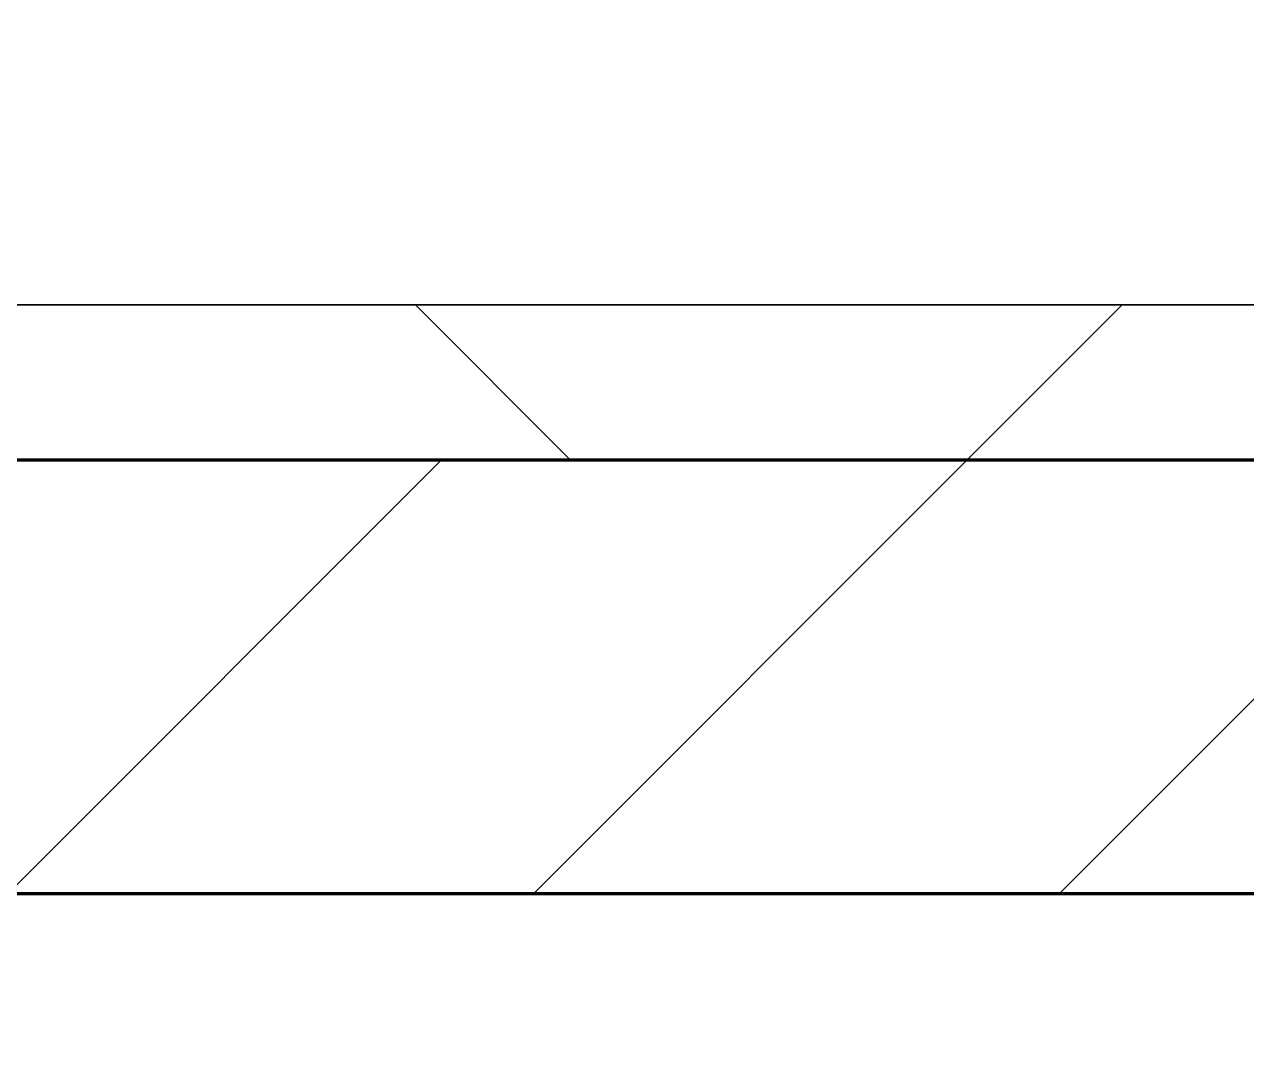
# Model space of a CAD drawing. Header units: millimetres. Extents: x -678720 to -601931, y -306 to 39239.
# Drawn here: x -649152 to -648757.4, y 4331.7 to 4659.5 of the extents above; entities that cross this region are included whole.
import ezdxf
from ezdxf.xclip import XClip

# ---------------------------------------------------------------- set-up
doc = ezdxf.new("R2010")
doc.units = ezdxf.units.MM
doc.header["$XCLIPFRAME"] = 0
for name, color, linetype, lineweight in [('A-GLAZ-CURT', 2, 'Continuous', 9), ('A-WALL', 5, 'Continuous', 35), ('A-WALL-FNSH', 2, 'Continuous', 35), ('A-WALL-PATT', 1, 'Continuous', 35)]:
    doc.layers.add(name, color=color, linetype=linetype, lineweight=lineweight)
doc.layers.add('A11_ALU.SOLID SHEET', color=2, linetype='Continuous')

# ---------------------------------------------------------------- blocks, each defined once
blk = doc.blocks.new('PPLS-PP19_Custom Tile Pattern - Custom Tile Pattern-V118-4234-01 ENLARGED MULTI-PURPOSE LEVEL - REFLECTED CEILING PLAN - SHEET 5')
at = {"layer": 'A-GLAZ-CURT'}
for p, q in [((-300, 0), (300, 0)), ((300, 0), (-300, 0)), ((195.99, 0), (213.31, 0)), ((213.31, 0), (195.99, 0)), ((230.06, 0), (300, 0)), ((-300, -50), (300, -50)), ((300, -50), (-300, -50))]:
    blk.add_line(p, q, dxfattribs=at)
for points, knots in [([(136.44, 0), (121.66, 0), (86.93, 0), (51.16, 0), (31.18, 0)], [-106.750556, -106.750556, -106.750556, -106.750556, -59.610984, 0, 0, 0, 0]), ([(168.37, 0), (167.68, 0), (162.47, 0), (147.02, 0), (109.77, 0), (76.86, 0), (57.82, 0), (46.51, 0), (41.18, 0), (36.02, 0), (35.54, 0), (35.54, 0)], [-543.375029, -543.375029, -543.375029, -543.375029, -530.793311, -458.593899, -401.860199, -357.622665, -341.267687, -334.000314, -326.15566, -319.318397, -317.489778, -317.489778, -317.489778, -317.489778]), ([(42.03, 0), (56.01, 0), (88.78, 0), (120.63, 0), (138.28, 0), (138.53, 0)], [-390.072149, -390.072149, -390.072149, -390.072149, -346.313304, -291.370682, -290.5735, -290.5735, -290.5735, -290.5735]), ([(42.93, 0), (43.4, 0), (50.63, 0), (64.79, 0), (95.91, 0), (124.45, 0), (132.42, 0), (134.6, 0)], [-307.218636, -307.218636, -307.218636, -307.218636, -305.899624, -287.17622, -249.500363, -194.761443, -152.241002, -152.241002, -152.241002, -152.241002]), ([(94.4, 0), (94.4, 0), (94.64, 0), (99.11, 0), (108.97, 0), (120.79, 0), (139.94, 0), (163.31, 0), (185.23, 0), (193.62, 0), (194.69, 0), (194.79, 0)], [-2348.345796, -2348.345796, -2348.345796, -2348.345796, -2310.419338, -2233.599744, -2052.234781, -1843.028543, -1530.39897, -1095.004608, -529.74427, -295.064701, -265.121568, -265.121568, -265.121568, -265.121568]), ([(157.9, 0), (156.77, 0), (151.67, 0), (143.29, 0), (134.04, 0), (126.24, 0), (118.6, 0), (114.23, 0), (112.16, 0), (108.1, 0), (107.97, 0)], [-10292.955006, -10292.955006, -10292.955006, -10292.955006, -10098.273015, -9847.788484, -9677.714971, -9567.007022, -9453.21225, -9220.200448, -9012.77275, -9006.33563, -9006.33563, -9006.33563, -9006.33563]), ([(128.58, 0), (128.8, 0), (130.16, 0), (139.26, 0), (152.67, 0), (161.24, 0), (162.19, 0), (162.75, 0)], [-633.326174, -633.326174, -633.326174, -633.326174, -627.736123, -618.981161, -602.094757, -592.980799, -581.414464, -581.414464, -581.414464, -581.414464]), ([(137.1, 0), (136, 0), (133.64, 0), (129.87, 0), (129.11, 0)], [-670.405967, -670.405967, -670.405967, -670.405967, -651.020627, -640.742133, -640.742133, -640.742133, -640.742133]), ([(193.8, 0), (193.33, 0), (190.11, 0), (183.13, 0), (171, 0), (161.95, 0), (161.28, 0), (158.35, 0), (157.85, 0), (157.77, 0)], [-11665.349007, -11665.349007, -11665.349007, -11665.349007, -11565.880756, -11105.624034, -10839.086983, -10768.332124, -10666.779182, -10580.760289, -10550.278881, -10550.278881, -10550.278881, -10550.278881]), ([(238.62, 0), (226.98, 0), (201.66, 0), (177.41, 0), (159.34, 0), (158.33, 0), (158.3, 0)], [-223.576857, -223.576857, -223.576857, -223.576857, -187.987675, -143.776725, -129.632772, -123.352749, -123.352749, -123.352749, -123.352749]), ([(159.07, 0), (159.13, 0), (160.84, 0), (165.21, 0), (174.15, 0), (185.98, 0), (208.82, 0), (219.42, 0), (230.06, 0)], [-115.643202, -115.643202, -115.643202, -115.643202, -114.681583, -87.660824, -65.295536, -41.623857, -24.459831, 0, 0, 0, 0]), ([(162.75, 0), (165.4, 0), (170.91, 0), (172.61, 0), (172.61, 0)], [-111.264224, -111.264224, -111.264224, -111.264224, -56.742688, -19.085662, -19.085662, -19.085662, -19.085662]), ([(247.1, 0), (246.76, 0), (245.04, 0), (238.34, 0), (226.56, 0), (221.1, 0), (200.27, 0), (182.99, 0), (174.27, 0), (169.67, 0), (168.99, 0)], [-9649.085549, -9649.085549, -9649.085549, -9649.085549, -9581.591397, -9406.094246, -9221.510254, -9016.44624, -8717.832359, -8253.978395, -8152.463617, -8069.855175, -8069.855175, -8069.855175, -8069.855175]), ([(215.22, 0), (214.62, 0), (210.55, 0), (203.98, 0), (187.54, 0), (175.3, 0), (169.49, 0)], [-203.825446, -203.825446, -203.825446, -203.825446, -198.527383, -184.406837, -162.427601, -142.916156, -142.916156, -142.916156, -142.916156]), ([(171.51, 0), (176.48, 0), (193.23, 0), (201.73, 0), (208.81, 0), (213.9, 0), (241.96, 0), (266.73, 0), (281.71, 0), (291.71, 0), (296.52, 0), (297.86, 0), (298.09, 0)], [-7971.819559, -7971.819559, -7971.819559, -7971.819559, -7784.112253, -7606.717214, -7289.299508, -7042.621073, -6582.165592, -6068.460911, -5766.029927, -5566.724884, -5280.360606, -5199.253518, -5199.253518, -5199.253518, -5199.253518]), ([(172.07, 0), (177.66, 0), (187.87, 0), (201.08, 0), (207.47, 0), (213.96, 0), (215.11, 0)], [-255.364076, -255.364076, -255.364076, -255.364076, -237.955587, -223.92608, -215.862851, -208.75215, -208.75215, -208.75215, -208.75215]), ([(300, 0), (288.22, 0), (262, 0), (230.43, 0), (219.94, 0), (219.02, 0)], [-12528.858583, -12528.858583, -12528.858583, -12528.858583, -11905.454923, -11162.864862, -10856.732305, -10856.732305, -10856.732305, -10856.732305]), ([(219.9, 0), (220.86, 0), (226.08, 0), (234.48, 0), (239.35, 0)], [-10670.940496, -10670.940496, -10670.940496, -10670.940496, -10511.382485, -10113.56507, -10113.56507, -10113.56507, -10113.56507]), ([(300, 0), (286.53, 0), (266.36, 0), (246.16, 0), (239.56, 0)], [-285.253232, -285.253232, -285.253232, -285.253232, -244.693688, -224.536256, -224.536256, -224.536256, -224.536256]), ([(239.58, 0), (241.79, 0), (244.73, 0), (246.54, 0), (246.96, 0)], [-10107.459404, -10107.459404, -10107.459404, -10107.459404, -9925.173265, -9834.877357, -9834.877357, -9834.877357, -9834.877357]), ([(284.76, 0), (284.76, 0), (285.09, 0), (287.47, 0), (293.59, 0), (297.76, 0), (300, 0)], [-4110.630118, -4110.630118, -4110.630118, -4110.630118, -4053.389046, -3959.664717, -3862.421465, -3746.95702, -3746.95702, -3746.95702, -3746.95702]), ([(297.38, 0), (295.84, 0), (291.62, 0), (285.38, 0), (284.87, 0)], [-4803.172655, -4803.172655, -4803.172655, -4803.172655, -4358.271401, -4143.037883, -4143.037883, -4143.037883, -4143.037883])]:
    blk.add_open_spline(points, degree=3, knots=knots, dxfattribs=at)
for points in [[(168.74, 0), (168.74, 0), (169.81, 0), (171.51, 0)], [(195.11, 0), (194.91, 0), (194.44, 0), (193.8, 0)]]:
    blk.add_open_spline(points, degree=3, dxfattribs=at)
blk = doc.blocks.new('PPLS-PP19_Custom Tile Pattern - Custom Tile Pattern-V119-4234-01 ENLARGED MULTI-PURPOSE LEVEL - REFLECTED CEILING PLAN - SHEET 5')
at = {"layer": 'A-GLAZ-CURT'}
for p, q in [((-300, 0), (300, 0)), ((300, 0), (-300, 0)), ((-293.07, 0), (-275.75, 0)), ((-275.75, 0), (-293.07, 0)), ((-222.32, 0), (-205, 0)), ((-205, 0), (-222.32, 0)), ((-300, -50), (300, -50)), ((300, -50), (-300, -50))]:
    blk.add_line(p, q, dxfattribs=at)
at = {"layer": 'A-GLAZ-CURT', "flags": 128}
for points in [[(-300, 0), (-291.56, 0), (-283.3, 0), (-275.2, 0), (-267.26, 0), (-259.45, 0), (-251.77, 0), (-244.2, 0), (-236.74, 0), (-229.36, 0)], [(-229.72, 0), (-236.97, 0), (-244.39, 0), (-251.96, 0), (-259.67, 0), (-267.51, 0), (-275.48, 0), (-283.55, 0), (-291.73, 0), (-300, 0)], [(-228.59, 0), (-222.06, 0), (-214.83, 0), (-207.71, 0), (-200.76, 0), (-194.02, 0), (-187.54, 0), (-181.38, 0), (-175.58, 0), (-170.25, 0), (-165.64, 0), (-162.59, 0)], [(-125.17, 0), (-128.55, 0), (-134.16, 0), (-140.03, 0), (-145.5, 0), (-150.63, 0), (-155.53, 0), (-160.27, 0), (-164.95, 0), (-169.65, 0), (-174.47, 0), (-179.49, 0), (-184.81, 0), (-190.44, 0), (-196.37, 0), (-202.58, 0), (-209.04, 0), (-215.73, 0), (-222.63, 0), (-228.59, 0)], [(-162.01, 0), (-159.53, 0), (-157.46, 0), (-154.52, 0), (-149.42, 0), (-141.84, 0), (-132.81, 0), (-126.08, 0)]]:
    blk.add_lwpolyline(points, dxfattribs=at)
at = {"layer": 'A-GLAZ-CURT'}
for points, knots in [([(-300, 0), (-284.65, 0), (-236.57, 0), (-174.61, 0), (-129.95, 0), (-110.8, 0), (-99.5, 0), (-91.46, 0)], [-5323.127839, -5323.127839, -5323.127839, -5323.127839, -4502.809032, -2700.551212, -1002.059161, -460.363443, 0, 0, 0, 0]), ([(-229.57, 0), (-246.21, 0), (-268.89, 0), (-294.48, 0), (-300, 0)], [-14795.917182, -14795.917182, -14795.917182, -14795.917182, -13729.592194, -13439.944408, -13439.944408, -13439.944408, -13439.944408]), ([(-137.88, 0), (-140.56, 0), (-147.66, 0), (-147.69, 0), (-158.72, 0), (-174.02, 0), (-185.59, 0), (-209.77, 0), (-232.01, 0), (-255.22, 0), (-262.59, 0), (-264.9, 0), (-265.4, 0)], [-3187.727384, -3187.727384, -3187.727384, -3187.727384, -2919.378265, -2477.344047, -2237.412286, -2029.680487, -1755.085331, -1400.429864, -858.079193, -543.655514, -208.940337, 0, 0, 0, 0]), ([(-258.6, 0), (-257.91, 0), (-254.26, 0), (-243.63, 0), (-234.18, 0), (-229.35, 0)], [-5722.54675, -5722.54675, -5722.54675, -5722.54675, -5657.471696, -5413.335975, -5146.45144, -5146.45144, -5146.45144, -5146.45144]), ([(-162.68, 0), (-167.93, 0), (-179.18, 0), (-199.46, 0), (-216.65, 0), (-231.26, 0), (-233.46, 0), (-234, 0)], [-2046.472471, -2046.472471, -2046.472471, -2046.472471, -1763.376603, -1422.553702, -978.033455, -846.069444, -682.911962, -682.911962, -682.911962, -682.911962]), ([(-233.49, 0), (-233.44, 0), (-232.47, 0), (-231.37, 0), (-228.74, 0)], [-455.274641, -455.274641, -455.274641, -455.274641, -440.605512, -146.501611, -146.501611, -146.501611, -146.501611]), ([(-228.6, 0), (-226.51, 0), (-221.15, 0), (-213.1, 0), (-200.2, 0), (-185.8, 0), (-173.72, 0), (-164.38, 0), (-163.35, 0)], [-5132.63548, -5132.63548, -5132.63548, -5132.63548, -5017.494783, -4832.723979, -4666.091899, -4349.945572, -4000.813434, -3955.854465, -3955.854465, -3955.854465, -3955.854465]), ([(-163.62, 0), (-179.19, 0), (-200.4, 0), (-223.69, 0), (-228.59, 0)], [-16345.600353, -16345.600353, -16345.600353, -16345.600353, -15131.813646, -14816.904874, -14816.904874, -14816.904874, -14816.904874]), ([(-223.63, 0), (-219.39, 0), (-206.17, 0), (-188.58, 0), (-172.91, 0), (-165.54, 0), (-163.36, 0)], [-5463.295695, -5463.295695, -5463.295695, -5463.295695, -5161.076232, -4739.070012, -4465.409639, -4350.402127, -4350.402127, -4350.402127, -4350.402127]), ([(-96.75, 0), (-107.82, 0), (-128.62, 0), (-152.89, 0), (-162.67, 0)], [-18374.587296, -18374.587296, -18374.587296, -18374.587296, -17136.203329, -16370.416172, -16370.416172, -16370.416172, -16370.416172]), ([(-162.67, 0), (-159.1, 0), (-149.75, 0), (-136.84, 0), (-127.33, 0), (-124.19, 0), (-123.43, 0), (-123.28, 0)], [-4338.267745, -4338.267745, -4338.267745, -4338.267745, -4149.119819, -3839.893365, -3647.167523, -3488.92562, -3439.852845, -3439.852845, -3439.852845, -3439.852845]), ([(-133.82, 0), (-135.51, 0), (-137.8, 0), (-149.31, 0), (-156.48, 0), (-161.34, 0), (-162.55, 0)], [-2731.647847, -2731.647847, -2731.647847, -2731.647847, -2418.507304, -2308.929706, -2113.765672, -2048.735886, -2048.735886, -2048.735886, -2048.735886]), ([(-152.35, 0), (-151.03, 0), (-147.71, 0), (-143.57, 0), (-138.62, 0)], [-3494.978217, -3494.978217, -3494.978217, -3494.978217, -3371.022232, -3227.460399, -3227.460399, -3227.460399, -3227.460399]), ([(-118.78, 0), (-121.86, 0), (-126.28, 0), (-136.96, 0), (-147.46, 0), (-150.03, 0), (-150.57, 0)], [-5938.474035, -5938.474035, -5938.474035, -5938.474035, -5700.061948, -5508.838257, -5298.784692, -5196.16478, -5196.16478, -5196.16478, -5196.16478]), ([(-150.34, 0), (-150.07, 0), (-147.75, 0), (-142.6, 0), (-127.26, 0), (-107.3, 0), (-90.42, 0), (-75.26, 0), (-68.41, 0), (-65.12, 0), (-63.63, 0)], [-4948.728362, -4948.728362, -4948.728362, -4948.728362, -4883.323924, -4440.880425, -4054.690705, -3793.097032, -3402.597032, -3144.956779, -3050.982048, -2969.237017, -2969.237017, -2969.237017, -2969.237017]), ([(-97.5, 0), (-101.37, 0), (-115.73, 0), (-130.52, 0), (-147.74, 0), (-149.07, 0)], [-7207.17943, -7207.17943, -7207.17943, -7207.17943, -7004.680444, -6449.282163, -6277.220794, -6277.220794, -6277.220794, -6277.220794]), ([(-148.23, 0), (-146.94, 0), (-140.15, 0), (-137.28, 0), (-133.93, 0), (-128.78, 0), (-126.5, 0)], [-6162.058746, -6162.058746, -6162.058746, -6162.058746, -6017.569127, -5560.701257, -5364.112219, -5231.017328, -5231.017328, -5231.017328, -5231.017328]), ([(-97.08, 0), (-98.8, 0), (-108.27, 0), (-122.65, 0), (-139.03, 0), (-146.11, 0), (-146.95, 0)], [-1471.198575, -1471.198575, -1471.198575, -1471.198575, -1374.161226, -945.742622, -741.901385, -489.130243, -489.130243, -489.130243, -489.130243]), ([(-146.69, 0), (-146.59, 0), (-145.49, 0), (-135.69, 0), (-128.29, 0), (-125.15, 0)], [-420.34245, -420.34245, -420.34245, -420.34245, -406.956646, -290.263673, 0, 0, 0, 0]), ([(-127.41, 0), (-131.63, 0), (-133.16, 0), (-134.09, 0), (-134.15, 0)], [-8540.990293, -8540.990293, -8540.990293, -8540.990293, -8266.114998, -8246.473386, -8246.473386, -8246.473386, -8246.473386]), ([(-134.15, 0), (-133.32, 0), (-130.31, 0), (-118.28, 0), (-103.68, 0), (-96.75, 0)], [-7657.439573, -7657.439573, -7657.439573, -7657.439573, -7293.749979, -6839.55839, -6341.038908, -6341.038908, -6341.038908, -6341.038908]), ([(-120.13, 0), (-120.14, 0), (-120.24, 0), (-121.3, 0), (-129.25, 0), (-133.82, 0)], [-2933.992132, -2933.992132, -2933.992132, -2933.992132, -2920.575025, -2840.280255, -2731.647847, -2731.647847, -2731.647847, -2731.647847]), ([(-113.43, 0), (-113.44, 0), (-113.96, 0), (-119.73, 0), (-125.43, 0), (-127.03, 0), (-127.41, 0)], [-328.499627, -328.499627, -328.499627, -328.499627, -282.672656, -98.539552, -24.539552, 0, 0, 0, 0]), ([(-126.5, 0), (-122.44, 0), (-108.71, 0), (-86.68, 0), (-63.44, 0), (-54.4, 0), (-48.53, 0), (-30.79, 0), (-18.03, 0), (8.61, 0), (15.02, 0), (22.91, 0), (29.19, 0), (32.71, 0), (33.96, 0)], [-5231.017328, -5231.017328, -5231.017328, -5231.017328, -4994.692869, -4542.524482, -4008.285538, -3689.699207, -3546.54457, -3315.260113, -2864.387349, -2439.246196, -2084.094819, -1956.422387, -1818.904206, -1743.672443, -1743.672443, -1743.672443, -1743.672443]), ([(-125.15, 0), (-124.93, 0), (-121.96, 0), (-113.01, 0), (-103.01, 0), (-98.28, 0), (-96.75, 0)], [-3362.7396, -3362.7396, -3362.7396, -3362.7396, -3342.215224, -3074.362186, -2902.289527, -2819.87871, -2819.87871, -2819.87871, -2819.87871]), ([(-122.08, 0), (-122.01, 0), (-121.69, 0), (-121.2, 0), (-120.88, 0)], [-3136.336417, -3136.336417, -3136.336417, -3136.336417, -3110.304437, -3035.164275, -3035.164275, -3035.164275, -3035.164275]), ([(-36.33, 0), (-36.43, 0), (-37.27, 0), (-45.02, 0), (-46.13, 0), (-60.59, 0), (-81.23, 0), (-99.51, 0), (-114.02, 0), (-117.28, 0), (-118.78, 0)], [-1855.773136, -1855.773136, -1855.773136, -1855.773136, -1810.870157, -1672.078046, -1405.135169, -1060.00838, -740.068933, -229.489605, -116.330425, 0, 0, 0, 0]), ([(-117.74, 0), (-117.19, 0), (-114.78, 0), (-113.43, 0), (-113.43, 0)], [-821.249067, -821.249067, -821.249067, -821.249067, -394.672656, -330.879064, -330.879064, -330.879064, -330.879064]), ([(-97.55, 0), (-101.79, 0), (-110.47, 0), (-116.56, 0), (-117.56, 0)], [-1806.747947, -1806.747947, -1806.747947, -1806.747947, -1433.981041, -985.49888, -985.49888, -985.49888, -985.49888]), ([(-115.82, 0), (-114.96, 0), (-110.55, 0), (-101.85, 0), (-96.78, 0)], [-5724.064692, -5724.064692, -5724.064692, -5724.064692, -5430.283136, -5123.155057, -5123.155057, -5123.155057, -5123.155057]), ([(9.32, 0), (9.08, 0), (7.65, 0), (2.57, 0), (-12.23, 0), (-25.64, 0), (-40, 0), (-56.24, 0), (-75.59, 0), (-94, 0), (-112.01, 0), (-114.94, 0), (-115.63, 0)], [-2922.926651, -2922.926651, -2922.926651, -2922.926651, -2882.788014, -2720.818881, -2518.50168, -2125.455881, -1792.521578, -1466.981642, -1208.454564, -789.402658, -501.969187, -243.577221, -243.577221, -243.577221, -243.577221]), ([(-36.62, 0), (-36.62, 0), (-40.35, 0), (-44.32, 0), (-58.97, 0), (-80.27, 0), (-92.61, 0), (-96.77, 0)], [-4069.478503, -4069.478503, -4069.478503, -4069.478503, -3858.647035, -3538.256648, -2842.901703, -2193.204658, -1829.529421, -1829.529421, -1829.529421, -1829.529421]), ([(-30.79, 0), (-31.41, 0), (-38.14, 0), (-53.55, 0), (-74.73, 0), (-91.24, 0), (-96.76, 0)], [-8581.373714, -8581.373714, -8581.373714, -8581.373714, -8532.293389, -8073.216054, -7508.296369, -7220.064711, -7220.064711, -7220.064711, -7220.064711]), ([(-72.93, 0), (-75.51, 0), (-82.86, 0), (-91.66, 0), (-96.62, 0)], [-19442.345229, -19442.345229, -19442.345229, -19442.345229, -18935.241197, -18379.559514, -18379.559514, -18379.559514, -18379.559514]), ([(-96.38, 0), (-95.06, 0), (-86.66, 0), (-74.02, 0), (-62.74, 0), (-60.36, 0), (-59.97, 0)], [-6332.113493, -6332.113493, -6332.113493, -6332.113493, -6236.997189, -5713.340575, -5140.470607, -5006.787413, -5006.787413, -5006.787413, -5006.787413]), ([(-96.38, 0), (-96.18, 0), (-90.91, 0), (-71.33, 0), (-42.53, 0), (-12.78, 0), (4.23, 0), (9.64, 0), (10.14, 0), (10.18, 0)], [-5115.12164, -5115.12164, -5115.12164, -5115.12164, -5103.229623, -4799.173296, -4065.652676, -3589.737505, -3285.047089, -3066.359526, -3044.715262, -3044.715262, -3044.715262, -3044.715262]), ([(-95.78, 0), (-92.12, 0), (-83.23, 0), (-71.67, 0), (-65.93, 0), (-65.07, 0)], [-2802.283, -2802.283, -2802.283, -2802.283, -2605.247022, -2322.099534, -2241.8264, -2241.8264, -2241.8264, -2241.8264]), ([(-91.46, 0), (-90.09, 0), (-84.7, 0), (-77.43, 0), (-72.73, 0), (-72.64, 0), (-72.64, 0)], [-19832.387487, -19832.387487, -19832.387487, -19832.387487, -19753.885894, -19541.04734, -19478.625389, -19471.062469, -19471.062469, -19471.062469, -19471.062469]), ([(-63.96, 0), (-64.13, 0), (-72.5, 0), (-80.63, 0), (-86.16, 0)], [-2171.769325, -2171.769325, -2171.769325, -2171.769325, -2007.031671, -1681.3698, -1681.3698, -1681.3698, -1681.3698]), ([(-29.03, 0), (-33.97, 0), (-43.74, 0), (-56.37, 0), (-71.66, 0), (-77.83, 0), (-82.66, 0), (-83.28, 0), (-83.28, 0)], [-2680.714891, -2680.714891, -2680.714891, -2680.714891, -2413.671296, -2161.752162, -2006.592567, -1646.621388, -1424.436217, -1393.971743, -1393.971743, -1393.971743, -1393.971743]), ([(-83.28, 0), (-83.28, 0), (-82.91, 0), (-76.14, 0), (-62.97, 0), (-48.14, 0), (-36.49, 0), (-33.57, 0), (-29.94, 0), (-28.57, 0)], [-1393.4169, -1393.4169, -1393.4169, -1393.4169, -1353.722004, -1274.333717, -1073.56893, -651.549973, -296.515819, -83.513472, 0, 0, 0, 0])]:
    blk.add_open_spline(points, degree=3, knots=knots, dxfattribs=at)
for points in [[(-227.8, 0), (-226.64, 0), (-225.22, 0), (-223.63, 0)], [(-162.65, 0), (-160.29, 0), (-158.19, 0), (-157.22, 0)], [(-86.16, 0), (-89.62, 0), (-93.13, 0), (-96.75, 0)]]:
    blk.add_open_spline(points, degree=3, dxfattribs=at)
blk = doc.blocks.new('*U321')
at = {"layer": 'A-GLAZ-CURT'}
for name, p in [('PPLS-PP19_Custom Tile Pattern - Custom Tile Pattern-V118-4234-01 ENLARGED MULTI-PURPOSE LEVEL - REFLECTED CEILING PLAN - SHEET 5', (-16265, -4710)), ('PPLS-PP19_Custom Tile Pattern - Custom Tile Pattern-V119-4234-01 ENLARGED MULTI-PURPOSE LEVEL - REFLECTED CEILING PLAN - SHEET 5', (-15665, -4710))]:
    blk.add_blockref(name, p, dxfattribs=at)
blk = doc.blocks.new('*U743')
blk.add_lwpolyline([(21173.36, -580), (28210, -580), (28210, -6849.96), (45954.15, -6849.96), (45954.15, 600), (82995.06, 600), (83086.47, 650), (90052, 650), (90392, 990), (103159.16, 990), (103159.16, 4990), (21173.36, 4990), (21173.36, 3485.45), (21203.36, 3485.45), (21203.36, 925.54), (21173.36, 925.54), (21173.36, -580)])

msp = doc.modelspace()

# ---------------------------------------------------------------- block references
at = {"layer": 'A11_ALU.SOLID SHEET'}
ref = msp.add_blockref('*U743', (-744682.37, 3579.02), dxfattribs=at)
XClip(ref).set_block_clipping_path([(69798.6834257276, -3885.5002684942), (120965.0023936313, 33679.9972602262)])

# ---------------------------------------------------------------- next in the draw order: hatches: boundary and pattern name
at = {"layer": 'A-WALL-PATT', "lineweight": 9}
h = msp.add_hatch(dxfattribs=at)
h.set_pattern_fill('FP_3', color=256, style=0, pattern_type=2)
h.set_pattern_definition([(45, (0, 0), (-212.13203, 212.13203), []), (135, (0, 0), (-212.13203, -212.13203), [])])
h.paths.add_polyline_path([(-654269.66, 4519.02), (-650449.44, 4519.02), (-650561.35, 4569.02), (-654219.66, 4569.02)])
h.paths.add_polyline_path([(-637582.37, 4519.02), (-637582.37, 4569.02), (-643251.04, 4569.02), (-643139.13, 4519.02), (-641132.34, 4519.02)])
h.paths.add_polyline_path([(-648779.13, 4519.02), (-646849.44, 4519.02), (-646961.35, 4569.02), (-650451.04, 4569.02), (-650339.13, 4519.02), (-648845.05, 4519.02)])
h.paths.add_polyline_path([(-643249.44, 4519.02), (-643361.35, 4569.02), (-646851.04, 4569.02), (-646739.13, 4519.02), (-643307.72, 4519.02)])
h = msp.add_hatch(dxfattribs=at)
h.set_pattern_fill('FP_2', color=256, style=0, pattern_type=2)
h.set_pattern_definition([(45, (0, 0), (-84.852814, 84.852814), [])])
h.paths.add_polyline_path([(-644182.37, 4379.02), (-625797.37, 4379.02), (-625797.37, 4519.02), (-643139.13, 4519.02), (-643088.73, 4496.5), (-643084.96, 4498.68), (-643079.79, 4498.68), (-643073.71, 4494.02), (-643072.71, 4489.35), (-643007.37, 4460.15), (-643025.73, 4419.07), (-643249.44, 4519.02), (-646739.13, 4519.02), (-646688.73, 4496.5), (-646684.96, 4498.68), (-646679.79, 4498.68), (-646673.71, 4494.02), (-646672.71, 4489.35), (-646607.37, 4460.15), (-646625.73, 4419.07), (-646849.44, 4519.02), (-650339.13, 4519.02), (-650288.73, 4496.5), (-650284.96, 4498.68), (-650279.79, 4498.68), (-650273.71, 4494.02), (-650272.71, 4489.35), (-650207.37, 4460.15), (-650225.73, 4419.07), (-650449.44, 4519.02), (-654269.66, 4519.02), (-654409.66, 4379.02), (-644296.53, 4379.02)])

# ---------------------------------------------------------------- next in the draw order: linework, layer by layer
at = {"layer": 'A-WALL', "color": 7, "lineweight": 70}
for p, q in [((-650182.37, 4519.02), (-647782.37, 4519.02)), ((-647782.37, 4379.02), (-650182.37, 4379.02))]:
    msp.add_line(p, q, dxfattribs=at)
at = {"layer": 'A-WALL-FNSH', "color": 250}
for p, q in [((-650182.37, 4569.02), (-647782.37, 4569.02)), ((-647782.37, 4519.02), (-650182.37, 4519.02))]:
    msp.add_line(p, q, dxfattribs=at)

# ---------------------------------------------------------------- next in the draw order: block references
msp.add_blockref('*U321', (-633017.37, 9279.02))

doc.saveas('drawing.dxf')
